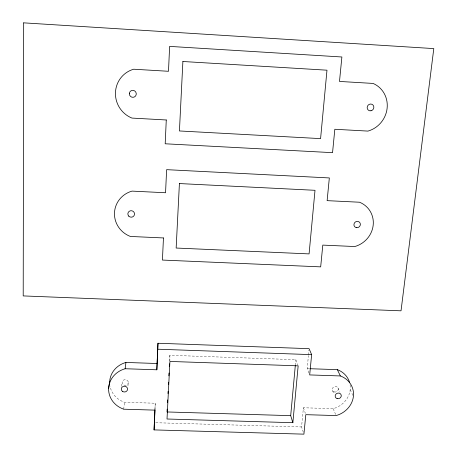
<?xml version="1.0" encoding="UTF-8"?>
<svg xmlns="http://www.w3.org/2000/svg" width="457" height="457" viewBox="0 0 457 457"><rect width="100%" height="100%" fill="white"/><g stroke="black" fill="none" stroke-linecap="round" stroke-linejoin="round"><path stroke-width="0.34" stroke-dasharray="2.29 1.71" d="M154.98 410.135L155.209 403.223L124.487 402.28A22.93 21.051 0 0 1 110.034 386.331M154.952 408.781L155.209 403.223M169.593 360.961L169.878 355.295L295.85 359.682L297.924 365.223M295.325 365.349L295.85 359.682M303.277 432.185L301.563 426.952L303.408 407.764L333.193 408.672A22.479 20.405 -19.8 0 0 349.965 384.131M308.921 373.032L307.173 368.622L308.429 355.546M308.498 354.861L308.961 350.045M127.937 385.902L128.297 382.595A3.102 2.845 0.8 0 0 123.738 379.978A3.102 2.845 0.8 0 0 123.556 384.908A3.102 2.845 0.8 0 0 128.297 382.595M123.71 409.198L124.487 402.28M121.602 386.359L122.099 382.395M155.734 422.725L301.563 426.952M307.173 368.622L309.275 368.696M350.176 389.775L353.118 395.779M337.986 387.982L339.911 392.169M332.513 390.598L334.107 394.214M333.193 408.672L335.844 414.95M303.408 407.764L305.373 413.414M169.878 355.295L169.913 360.762M334.187 391.952A3.039 2.753 -20.4 0 0 338.214 388.661A3.039 2.753 -20.4 0 0 333.347 387.245A3.039 2.753 -20.4 0 0 334.187 391.952"/><path stroke-width="0.69" d="M154.066 429.906L154.98 410.135L123.71 409.198A23.341 21.388 -0.1 0 1 108.623 388.496A23.341 21.388 -0.1 0 1 125.149 368.736L156.842 369.799L157.979 343.253L309.092 348.668L311.645 354.643L309.675 374.923L340.368 375.951A22.879 20.714 -19.7 0 1 353.421 396.282A22.879 20.714 -19.7 0 1 336.112 415.579L305.813 414.67L303.916 434.15L154.066 429.906L154.917 409.478M156.842 369.799L157.979 343.253M167.171 409.124L167.028 411.957L290.692 415.659L292.863 422.696L167.016 419.006L169.918 361.441L298.158 365.84L292.863 422.696M167.49 402.754L167.633 399.921M167.953 393.546L168.062 391.421M168.422 384.337L168.524 382.212M168.844 375.837L168.987 373.003M169.307 366.628L169.45 363.795M290.692 415.659L295.325 365.349M125.149 368.736L125.915 362.447L157.042 363.509M108.623 388.599L109.674 381.995M157.796 349.211L311.645 354.643M309.977 368.719L337.335 369.65A22.479 20.405 -19.8 0 1 349.651 382.755M337.335 369.65L340.368 375.951M109.68 383.234A22.93 21.051 0 0 1 125.915 362.447M23.678 22.85L23.204 295.913L401.029 310.823L433.796 48.596L23.678 22.85M166.274 119.974L165.188 143.784L332.547 152.667L334.827 129.268L367.954 131.096A25.701 24.33 -54.9 0 0 387.125 108.258A25.701 24.33 -54.9 0 0 373.095 83.431L339.494 81.437L341.882 56.988L169.627 46.391L168.49 71.286L133.673 69.218A26.009 25.472 56.7 0 0 115.455 92.697A26.009 25.472 56.7 0 0 131.964 118.083L166.274 119.974M163.457 237.943L162.429 260.062L320.677 266.871L322.796 245.101L354.781 246.54A24.381 22.987 -35.5 0 0 373.192 225.175A24.381 22.987 -35.5 0 0 359.545 202.228L327.126 200.646L329.337 177.939L166.622 169.661L165.554 192.751L132.016 191.112A24.724 23.953 10.3 0 0 114.479 213.036A24.724 23.953 10.3 0 0 130.388 236.458L163.457 237.943M182.886 61.501L179.43 130.959L320.586 138.62L326.978 70.189L182.886 61.501M179.412 183.56L176.151 248.037L309.081 253.903L315.01 190.301L179.412 183.56M122.756 391.552A3.159 2.891 0.7 0 0 127.583 389.204A3.159 2.891 0.7 0 0 122.939 386.548A3.159 2.891 0.7 0 0 122.756 391.552M337.14 398.601A3.09 2.793 -20.3 0 0 341.242 395.259A3.09 2.793 -20.3 0 0 336.289 393.82A3.09 2.793 -20.3 0 0 337.14 398.601M128.748 216.121A3.348 3.239 12.1 0 0 134.392 214.933A3.348 3.239 12.1 0 0 130.445 210.774A3.348 3.239 12.1 0 0 128.748 216.121M356.803 227.7A3.296 3.102 -36 0 0 360.099 223.085A3.296 3.102 -36 0 0 354.535 222.822A3.296 3.102 -36 0 0 356.803 227.7M371.004 110.771A3.473 3.279 -54.6 0 0 373.118 105.167A3.473 3.279 -54.6 0 0 367.388 106.367A3.473 3.279 -54.6 0 0 371.004 110.771M129.342 93.628A3.525 3.445 54.9 0 0 134.438 96.947A3.525 3.445 54.9 0 0 134.649 90.903A3.525 3.445 54.9 0 0 129.342 93.628"/></g></svg>
